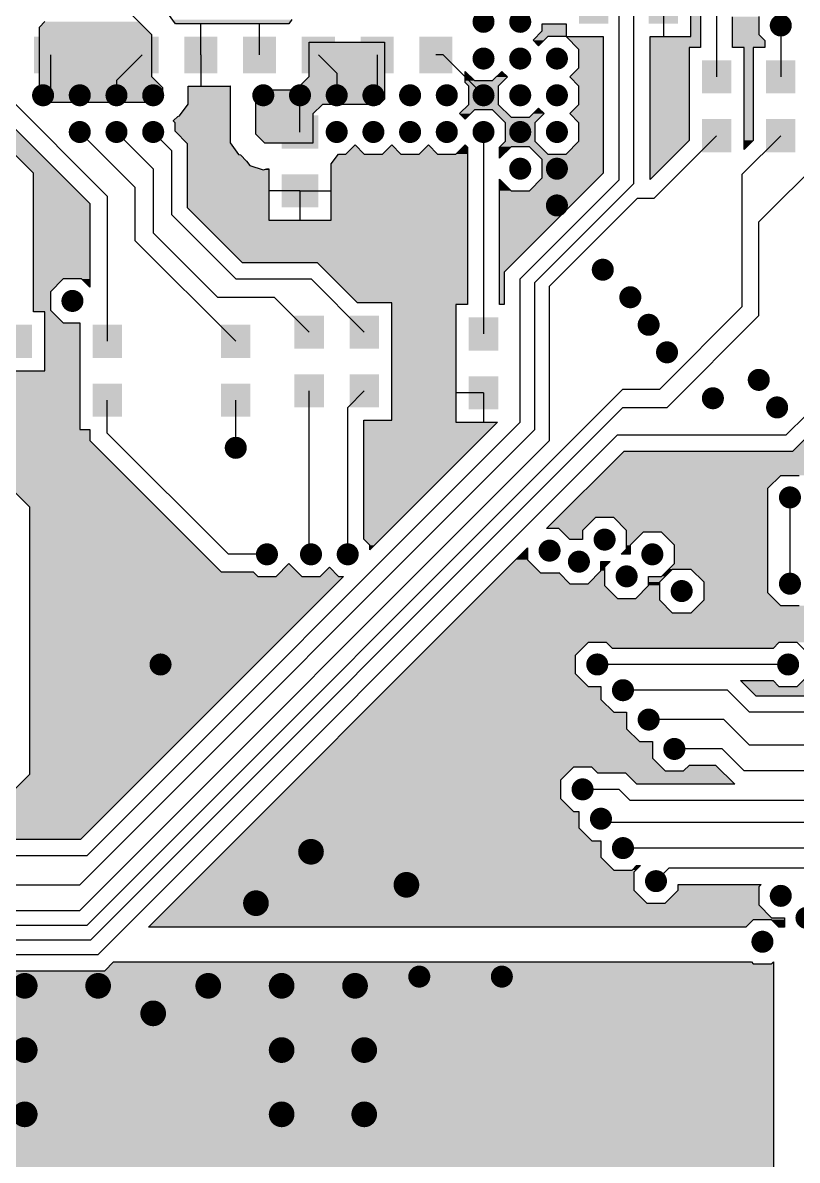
# Model space of a CAD drawing. Extents: x 295 to 953, y 10 to 290.
# Drawn here: x 683.4 to 725.6, y 116 to 178 of the extents above; entities that cross this region are included whole.
import ezdxf

# ---------------------------------------------------------------- set-up
doc = ezdxf.new("R2010")
doc.units = 0
doc.header["$LTSCALE"] = 5
doc.header["$MEASUREMENT"] = 0
doc.layers.get('0').update_dxf_attribs({"linetype": 'CONTINUOUS', "lineweight": 25})
doc.layers.add('19_SOLD_GBR', color=10, linetype='CONTINUOUS')

msp = doc.modelspace()

# ---------------------------------------------------------------- linework, layer by layer
for points, const_width in [([(708.778, 178, -1), (708.178, 178, -1)], 0.6), ([(710.778, 178, -1), (710.178, 178, -1)], 0.6), ([(724.978, 177.8, -1), (724.378, 177.8, -1)], 0.6), ([(708.778, 176, -1), (708.178, 176, -1)], 0.6), ([(710.778, 176, -1), (710.178, 176, -1)], 0.6), ([(712.778, 176, -1), (712.178, 176, -1)], 0.6), ([(684.778, 174, -1), (684.178, 174, -1)], 0.6), ([(686.778, 174, -1), (686.178, 174, -1)], 0.6), ([(688.778, 174, -1), (688.178, 174, -1)], 0.6), ([(690.778, 174, -1), (690.178, 174, -1)], 0.6), ([(696.778, 174, -1), (696.178, 174, -1)], 0.6), ([(698.778, 174, -1), (698.178, 174, -1)], 0.6), ([(700.778, 174, -1), (700.178, 174, -1)], 0.6), ([(702.778, 174, -1), (702.178, 174, -1)], 0.6), ([(704.778, 174, -1), (704.178, 174, -1)], 0.6), ([(706.778, 174, -1), (706.178, 174, -1)], 0.6), ([(708.778, 174, -1), (708.178, 174, -1)], 0.6), ([(710.778, 174, -1), (710.178, 174, -1)], 0.6), ([(712.778, 174, -1), (712.178, 174, -1)], 0.6), ([(686.778, 172, -1), (686.178, 172, -1)], 0.6), ([(688.778, 172, -1), (688.178, 172, -1)], 0.6), ([(690.778, 172, -1), (690.178, 172, -1)], 0.6), ([(700.778, 172, -1), (700.178, 172, -1)], 0.6), ([(702.778, 172, -1), (702.178, 172, -1)], 0.6), ([(704.778, 172, -1), (704.178, 172, -1)], 0.6), ([(706.778, 172, -1), (706.178, 172, -1)], 0.6), ([(708.778, 172, -1), (708.178, 172, -1)], 0.6), ([(710.778, 172, -1), (710.178, 172, -1)], 0.6), ([(712.778, 172, -1), (712.178, 172, -1)], 0.6), ([(710.778, 170, -1), (710.178, 170, -1)], 0.6), ([(712.778, 170, -1), (712.178, 170, -1)], 0.6), ([(712.778, 168, -1), (712.178, 168, -1)], 0.6), ([(715.278, 164.5, -1), (714.678, 164.5, -1)], 0.6), ([(716.778, 163, -1), (716.178, 163, -1)], 0.6), ([(686.378, 162.8, -1), (685.778, 162.8, -1)], 0.6), ([(717.778, 161.5, -1), (717.178, 161.5, -1)], 0.6), ([(718.778, 160, -1), (718.178, 160, -1)], 0.6), ([(723.778, 158.5, -1), (723.178, 158.5, -1)], 0.6), ([(721.278, 157.5, -1), (720.678, 157.5, -1)], 0.6), ([(724.778, 157, -1), (724.178, 157, -1)], 0.6), ([(695.278, 154.8, -1), (694.678, 154.8, -1)], 0.6), ([(725.478, 152.1, -1), (724.878, 152.1, -1)], 0.6), ([(715.378, 149.8, -1), (714.778, 149.8, -1)], 0.6), ([(696.978, 149, -1), (696.378, 149, -1)], 0.6), ([(699.378, 149, -1), (698.778, 149, -1)], 0.6), ([(701.378, 149, -1), (700.778, 149, -1)], 0.6), ([(712.378, 149.2, -1), (711.778, 149.2, -1)], 0.6), ([(717.978, 149, -1), (717.378, 149, -1)], 0.6), ([(713.978, 148.6, -1), (713.378, 148.6, -1)], 0.6), ([(716.578, 147.8, -1), (715.978, 147.8, -1)], 0.6), ([(719.578, 147, -1), (718.978, 147, -1)], 0.6), ([(725.478, 147.4, -1), (724.878, 147.4, -1)], 0.6), ([(691.178, 143, -1), (690.578, 143, -1)], 0.6), ([(714.978, 143, -1), (714.378, 143, -1)], 0.6), ([(725.378, 143, -1), (724.778, 143, -1)], 0.6), ([(716.378, 141.6, -1), (715.778, 141.6, -1)], 0.6), ([(717.778, 140, -1), (717.178, 140, -1)], 0.6), ([(719.178, 138.4, -1), (718.578, 138.4, -1)], 0.6), ([(714.178, 136.2, -1), (713.578, 136.2, -1)], 0.6), ([(715.178, 134.6, -1), (714.578, 134.6, -1)], 0.6), ([(699.428, 132.8, -1), (698.728, 132.8, -1)], 0.7), ([(716.378, 133, -1), (715.778, 133, -1)], 0.6), ([(704.628, 131, -1), (703.928, 131, -1)], 0.7), ([(718.178, 131.2, -1), (717.578, 131.2, -1)], 0.6), ([(724.978, 130.4, -1), (724.378, 130.4, -1)], 0.6), ([(696.428, 130, -1), (695.728, 130, -1)], 0.7), ([(726.378, 129.2, -1), (725.778, 129.2, -1)], 0.6), ([(723.978, 127.9, -1), (723.378, 127.9, -1)], 0.6), ([(705.278, 126, -1), (704.678, 126, -1)], 0.6), ([(709.778, 126, -1), (709.178, 126, -1)], 0.6), ([(683.828, 125.5, -1), (683.128, 125.5, -1)], 0.7), ([(687.828, 125.5, -1), (687.128, 125.5, -1)], 0.7), ([(693.828, 125.5, -1), (693.128, 125.5, -1)], 0.7), ([(697.828, 125.5, -1), (697.128, 125.5, -1)], 0.7), ([(701.828, 125.5, -1), (701.128, 125.5, -1)], 0.7), ([(690.828, 124, -1), (690.128, 124, -1)], 0.7), ([(683.828, 122, -1), (683.128, 122, -1)], 0.7), ([(697.828, 122, -1), (697.128, 122, -1)], 0.7), ([(702.328, 122, -1), (701.628, 122, -1)], 0.7), ([(683.828, 118.5, -1), (683.128, 118.5, -1)], 0.7), ([(697.828, 118.5, -1), (697.128, 118.5, -1)], 0.7), ([(702.328, 118.5, -1), (701.628, 118.5, -1)], 0.7)]:
    msp.add_lwpolyline(points, format="xyb", close=True, dxfattribs=dict(const_width=const_width))
for points in [[(713.678, 179.7), (713.678, 177.9), (715.278, 179.7), (715.278, 177.9)], [(717.478, 179.7), (717.478, 177.9), (719.078, 179.7), (719.078, 177.9)], [(683.978, 177.2), (683.978, 175.2), (685.778, 177.2), (685.778, 175.2)], [(688.978, 177.2), (688.978, 175.2), (690.778, 177.2), (690.778, 175.2)], [(692.178, 177.2), (692.178, 175.2), (693.978, 177.2), (693.978, 175.2)], [(695.378, 177.2), (695.378, 175.2), (697.178, 177.2), (697.178, 175.2)], [(698.578, 177.2), (698.578, 175.2), (700.378, 177.2), (700.378, 175.2)], [(701.778, 177.2), (701.778, 175.2), (703.578, 177.2), (703.578, 175.2)], [(704.978, 177.2), (704.978, 175.2), (706.778, 177.2), (706.778, 175.2)], [(720.378, 175.9), (720.378, 174.1), (721.978, 175.9), (721.978, 174.1)], [(723.878, 175.9), (723.878, 174.1), (725.478, 175.9), (725.478, 174.1)], [(697.478, 172.9), (697.478, 171.1), (699.478, 172.9), (699.478, 171.1)], [(720.378, 172.7), (720.378, 170.9), (721.978, 172.7), (721.978, 170.9)], [(723.878, 172.7), (723.878, 170.9), (725.478, 172.7), (725.478, 170.9)], [(697.478, 169.7), (697.478, 167.9), (699.478, 169.7), (699.478, 167.9)], [(698.178, 162), (698.178, 160.2), (699.778, 162), (699.778, 160.2)], [(701.178, 162), (701.178, 160.2), (702.778, 162), (702.778, 160.2)], [(707.678, 161.9), (707.678, 160.1), (709.278, 161.9), (709.278, 160.1)], [(682.278, 161.5), (682.278, 159.7), (683.878, 161.5), (683.878, 159.7)], [(687.178, 161.5), (687.178, 159.7), (688.778, 161.5), (688.778, 159.7)], [(694.178, 161.5), (694.178, 159.7), (695.778, 161.5), (695.778, 159.7)], [(698.178, 158.8), (698.178, 157), (699.778, 158.8), (699.778, 157)], [(701.178, 158.8), (701.178, 157), (702.778, 158.8), (702.778, 157)], [(707.678, 158.7), (707.678, 156.9), (709.278, 158.7), (709.278, 156.9)], [(682.278, 158.3), (682.278, 156.5), (683.878, 158.3), (683.878, 156.5)], [(687.178, 158.3), (687.178, 156.5), (688.778, 158.3), (688.778, 156.5)], [(694.178, 158.3), (694.178, 156.5), (695.778, 158.3), (695.778, 156.5)]]:
    msp.add_solid(points)
at = {"layer": '19_SOLD_GBR', "color": 7}
for p, q in [((719.778, 177.2), (719.778, 183.6)), ((715.878, 169.4), (715.878, 180.6)), ((716.678, 169.2), (716.678, 180.4)), ((687.578, 180.118), (690.378, 177.318)), ((721.178, 179.2), (721.178, 175)), ((691.698, 177.9), (691.32, 178.42)), ((718.278, 178.8), (718.278, 177.2)), ((720.302, 178.478), (720.302, 176.6)), ((684.278, 177.718), (684.578, 178.018)), ((697.876, 177.9), (691.698, 177.9)), ((693.078, 176.2), (693.078, 177.9)), ((693.078, 176.2), (693.078, 177.9)), ((696.278, 176.2), (696.278, 177.9)), ((698.036, 178.12), (697.876, 177.9)), ((711.678, 177.9), (712.978, 177.9)), ((711.678, 177.502), (711.678, 177.9)), ((712.978, 177.9), (712.978, 177.2)), ((722.054, 176.6), (722.054, 178.278)), ((723.478, 178.298), (723.478, 177.302)), ((724.678, 177.8), (724.678, 175)), ((684.278, 173.982), (684.278, 177.718)), ((690.378, 177.318), (690.378, 175.018)), ((711.176, 177), (711.678, 177.502)), ((711.98, 177.2), (711.478, 176.698)), ((712.976, 177.2), (711.98, 177.2)), ((713.678, 176.498), (712.976, 177.2)), ((712.978, 177.2), (715.002, 177.2)), ((715.002, 177.2), (715.002, 169.762)), ((717.554, 177.2), (719.778, 177.2)), ((717.554, 169.412), (717.554, 177.2)), ((723.478, 177.302), (723.802, 176.978)), ((698.978, 176.9), (703.078, 176.9)), ((698.978, 175.018), (698.978, 176.9)), ((703.078, 176.9), (703.078, 173.782)), ((711.478, 176.698), (711.176, 177)), ((719.678, 176.6), (719.678, 171.538)), ((720.302, 176.6), (719.678, 176.6)), ((722.678, 176.6), (722.054, 176.6)), ((722.678, 171.038), (722.678, 176.6)), ((723.178, 176.6), (723.178, 171.538)), ((723.802, 176.6), (723.178, 176.6)), ((723.802, 176.978), (723.802, 176.6)), ((684.878, 176.2), (684.878, 174.4)), ((689.878, 176.2), (688.478, 174.8)), ((693.078, 176.2), (693.078, 174.5)), ((693.078, 176.2), (693.078, 174.5)), ((699.478, 176.2), (700.478, 175.2)), ((702.678, 176.2), (702.678, 174)), ((706.278, 176.2), (705.878, 176.2)), ((708.478, 174), (706.278, 176.2)), ((713.678, 175.502), (713.678, 176.498)), ((713.176, 175), (713.678, 175.502)), ((688.478, 174.8), (688.478, 174)), ((690.378, 175.018), (690.978, 174.418)), ((698.26, 174.3), (698.978, 175.018)), ((700.478, 175.2), (700.478, 174)), ((707.478, 175.302), (707.98, 174.8)), ((707.478, 174.698), (707.478, 175.302)), ((707.98, 174.8), (708.976, 174.8)), ((708.976, 174.8), (709.478, 175.302)), ((709.78, 175), (709.278, 174.498)), ((709.478, 175.302), (709.78, 175)), ((713.678, 174.498), (713.176, 175)), ((684.478, 174), (684.878, 174.4)), ((690.978, 174.418), (690.978, 173.982)), ((692.378, 174.5), (694.686, 174.5)), ((692.378, 173.51), (692.378, 174.5)), ((694.686, 174.5), (694.678, 174.49)), ((694.678, 174.49), (694.678, 171.41)), ((696.078, 174.018), (696.36, 174.3)), ((696.36, 174.3), (698.26, 174.3)), ((707.678, 174.498), (707.478, 174.698)), ((707.678, 173.502), (707.678, 174.498)), ((709.278, 174.498), (709.278, 173.502)), ((713.678, 173.502), (713.678, 174.498)), ((682.478, 174), (687.978, 168.5)), ((684.66, 173.6), (684.278, 173.982)), ((690.596, 173.6), (684.66, 173.6)), ((690.978, 173.982), (690.596, 173.6)), ((691.92, 172.88), (692.378, 173.51)), ((696.078, 171.882), (696.078, 174.018)), ((698.478, 172), (698.478, 174)), ((699.696, 173.5), (699.178, 172.982)), ((702.796, 173.5), (699.696, 173.5)), ((702.678, 174), (702.478, 174)), ((703.078, 173.782), (702.796, 173.5)), ((707.176, 173), (707.678, 173.502)), ((709.278, 173.502), (709.98, 172.8)), ((713.176, 173), (713.678, 173.502)), ((691.592, 172.618), (691.822, 172.848)), ((691.822, 172.848), (691.92, 172.88)), ((699.178, 172.982), (699.178, 171.4)), ((707.478, 172.698), (707.176, 173)), ((707.98, 173.2), (707.478, 172.698)), ((708.976, 173.2), (707.98, 173.2)), ((709.678, 172.498), (708.976, 173.2)), ((710.976, 172.8), (711.478, 173.302)), ((711.78, 173), (711.278, 172.498)), ((711.478, 173.302), (711.78, 173)), ((713.678, 172.498), (713.176, 173)), ((682.328, 172.8), (687.024, 168.104)), ((691.578, 172.598), (691.592, 172.618)), ((691.678, 172.498), (691.578, 172.598)), ((691.678, 172.038), (691.678, 172.498)), ((709.678, 171.502), (709.678, 172.498)), ((709.98, 172.8), (710.976, 172.8)), ((711.278, 172.498), (711.278, 171.502)), ((713.678, 171.502), (713.678, 172.498)), ((683.954, 169.762), (681.678, 172.038)), ((686.478, 172), (689.478, 169)), ((688.478, 172), (690.478, 170)), ((690.478, 172), (691.478, 171)), ((692.354, 171.362), (691.678, 172.038)), ((696.56, 171.4), (696.078, 171.882)), ((708.478, 172), (708.478, 161)), ((721.178, 171.8), (717.778, 168.4)), ((724.678, 171.8), (722.578, 169.7)), ((728.178, 171.8), (723.478, 167.1)), ((691.478, 171), (691.478, 167.5)), ((692.354, 167.862), (692.354, 171.362)), ((694.678, 171.41), (695.136, 170.78)), ((699.178, 171.4), (696.56, 171.4)), ((700.976, 170.8), (701.478, 171.302)), ((701.478, 171.302), (701.98, 170.8)), ((702.976, 170.8), (703.478, 171.302)), ((703.478, 171.302), (703.98, 170.8)), ((704.976, 170.8), (705.478, 171.302)), ((705.478, 171.302), (705.98, 170.8)), ((706.976, 170.8), (707.478, 171.302)), ((707.478, 171.302), (707.602, 171.178)), ((707.602, 171.178), (707.602, 162.6)), ((709.354, 171.178), (709.678, 171.502)), ((709.98, 171.2), (709.354, 170.572)), ((709.354, 170.572), (709.354, 171.178)), ((710.976, 171.2), (709.98, 171.2)), ((711.678, 170.498), (710.976, 171.2)), ((711.278, 171.502), (711.98, 170.8)), ((712.976, 170.8), (713.678, 171.502)), ((719.678, 171.538), (717.554, 169.412)), ((723.178, 171.538), (722.678, 171.038)), ((695.136, 170.78), (695.232, 170.748)), ((695.232, 170.748), (695.564, 170.418)), ((695.564, 170.418), (695.736, 170.18)), ((700.178, 170.26), (700.57, 170.8)), ((700.57, 170.8), (700.976, 170.8)), ((701.98, 170.8), (702.976, 170.8)), ((703.98, 170.8), (704.976, 170.8)), ((705.98, 170.8), (706.976, 170.8)), ((711.678, 169.502), (711.678, 170.498)), ((711.98, 170.8), (712.976, 170.8)), ((683.954, 162.2), (683.954, 169.762)), ((690.478, 170), (690.478, 166.5)), ((695.736, 170.18), (696.478, 169.938)), ((696.478, 169.938), (696.668, 170)), ((696.668, 170), (696.778, 170)), ((696.778, 170), (696.778, 167.2)), ((700.178, 167.2), (700.178, 170.26)), ((715.002, 169.762), (709.602, 164.362)), ((709.354, 169.428), (709.98, 168.8)), ((709.354, 162.6), (709.354, 169.428)), ((715.878, 169.4), (710.478, 164)), ((710.976, 168.8), (711.678, 169.502)), ((716.678, 169.2), (711.278, 163.8)), ((722.578, 162.5), (722.578, 169.7)), ((689.478, 169), (689.478, 166.1)), ((698.478, 168.8), (696.778, 168.8)), ((698.478, 168.8), (698.478, 167.2)), ((698.478, 168.8), (700.178, 168.8)), ((709.98, 168.8), (710.976, 168.8)), ((687.024, 168.104), (687.024, 163.552)), ((687.978, 168.5), (687.978, 160.6)), ((716.878, 168.4), (712.078, 163.6)), ((716.878, 168.4), (717.778, 168.4)), ((694.978, 164), (691.478, 167.5)), ((695.34, 164.876), (692.354, 167.862)), ((696.778, 167.2), (700.178, 167.2)), ((723.478, 162), (723.478, 167.1)), ((694.978, 160.6), (689.478, 166.1)), ((693.978, 163), (690.478, 166.5)), ((699.44, 164.876), (695.34, 164.876)), ((701.616, 162.7), (699.44, 164.876)), ((709.602, 164.362), (709.602, 162.6)), ((685.58, 164), (684.878, 163.298)), ((686.576, 164), (685.58, 164)), ((687.024, 163.552), (686.576, 164)), ((694.978, 164), (699.078, 164)), ((701.978, 161.1), (699.078, 164)), ((710.478, 156.2), (710.478, 164)), ((711.278, 155.8), (711.278, 163.8)), ((712.078, 155.2), (712.078, 163.6)), ((684.878, 163.298), (684.878, 162.302)), ((693.978, 163), (697.078, 163)), ((698.978, 161.1), (697.078, 163)), ((703.478, 162.7), (701.616, 162.7)), ((703.478, 156.3), (703.478, 162.7)), ((706.978, 162.6), (706.978, 156.2)), ((707.602, 162.6), (706.978, 162.6)), ((709.602, 162.6), (709.354, 162.6)), ((722.578, 162.5), (718.078, 158)), ((684.578, 162.2), (683.954, 162.2)), ((684.578, 159), (684.578, 162.2)), ((684.878, 162.302), (685.58, 161.6)), ((723.478, 162), (718.478, 157)), ((685.58, 161.6), (686.478, 161.6)), ((686.478, 161.6), (686.478, 155.8)), ((682.154, 159), (684.578, 159)), ((716.078, 158), (686.878, 128.8)), ((716.078, 158), (718.078, 158)), ((687.978, 155.6), (687.978, 157.4)), ((694.978, 154.8), (694.978, 157.4)), ((698.978, 149), (698.978, 157.9)), ((701.978, 157.9), (701.078, 157)), ((708.478, 157.8), (706.978, 157.8)), ((708.478, 157.8), (708.478, 156.2)), ((716.078, 157), (687.078, 128)), ((701.078, 149), (701.078, 157)), ((716.078, 157), (718.478, 157)), ((710.478, 156.2), (686.878, 132.6)), ((701.954, 156.3), (703.478, 156.3)), ((701.954, 149.822), (701.954, 156.3)), ((709.24, 156.2), (702.278, 149.238)), ((706.978, 156.2), (709.24, 156.2)), ((726.078, 156.6), (724.978, 155.5)), ((725.34, 154.624), (726.954, 156.238)), ((711.278, 155.8), (686.478, 131)), ((686.478, 155.8), (687.024, 155.8)), ((687.024, 155.8), (687.024, 155.204)), ((715.778, 155.5), (687.478, 127.2)), ((687.978, 155.6), (694.578, 149)), ((715.778, 155.5), (724.978, 155.5)), ((712.078, 155.2), (686.478, 129.6)), ((687.024, 155.204), (694.182, 148.046)), ((711.916, 150.4), (716.14, 154.624)), ((716.14, 154.624), (725.34, 154.624)), ((683.754, 151.562), (682.154, 153.162)), ((723.978, 152.598), (724.68, 153.3)), ((724.68, 153.3), (725.676, 153.3)), ((723.978, 146.902), (723.978, 152.598)), ((725.178, 152.1), (725.178, 147.4)), ((683.754, 137.028), (683.754, 151.562)), ((714.58, 151), (713.878, 150.298)), ((715.576, 151), (714.58, 151)), ((716.278, 150.298), (715.576, 151)), ((712.576, 150.4), (711.916, 150.4)), ((713.178, 149.798), (712.576, 150.4)), ((713.878, 150.298), (713.878, 149.8)), ((716.278, 149.302), (716.278, 150.298)), ((717.18, 150.2), (716.478, 149.498)), ((718.176, 150.2), (717.18, 150.2)), ((718.878, 149.498), (718.176, 150.2)), ((690.216, 128.7), (710.878, 149.362)), ((702.278, 149.498), (701.954, 149.822)), ((702.278, 149.238), (702.278, 149.498)), ((710.878, 149.362), (710.878, 148.702)), ((713.18, 149.8), (713.178, 149.798)), ((713.878, 149.8), (713.18, 149.8)), ((715.976, 149), (716.278, 149.302)), ((716.478, 149.498), (716.478, 149)), ((718.878, 148.502), (718.878, 149.498)), ((696.678, 149), (694.578, 149)), ((699.078, 149), (698.978, 149)), ((710.878, 148.702), (711.58, 148)), ((716.478, 149), (715.976, 149)), ((697.176, 147.8), (697.878, 148.502)), ((697.878, 148.502), (698.58, 147.8)), ((699.576, 147.8), (700.078, 148.302)), ((700.078, 148.302), (700.58, 147.8)), ((714.176, 147.4), (714.878, 148.102)), ((714.878, 148.6), (715.38, 148.6)), ((714.878, 148.102), (714.878, 148.6)), ((715.38, 148.6), (715.078, 148.298)), ((715.078, 148.298), (715.078, 147.302)), ((718.078, 147.498), (718.78, 148.2)), ((718.176, 147.8), (718.878, 148.502)), ((718.78, 148.2), (719.776, 148.2)), ((719.776, 148.2), (720.478, 147.498)), ((700.84, 147.8), (686.516, 133.476)), ((694.182, 148.046), (695.934, 148.046)), ((695.934, 148.046), (696.18, 147.8)), ((696.18, 147.8), (697.176, 147.8)), ((698.58, 147.8), (699.576, 147.8)), ((700.58, 147.8), (700.84, 147.8)), ((711.58, 148), (712.576, 148)), ((712.576, 148), (712.578, 148.002)), ((712.578, 148.002), (713.18, 147.4)), ((717.478, 147.8), (718.176, 147.8)), ((717.478, 147.302), (717.478, 147.8)), ((718.078, 146.502), (718.078, 147.498)), ((720.478, 147.498), (720.478, 146.502)), ((713.18, 147.4), (714.176, 147.4)), ((715.078, 147.302), (715.78, 146.6)), ((716.776, 146.6), (717.478, 147.302)), ((724.68, 146.2), (723.978, 146.902)), ((715.78, 146.6), (716.776, 146.6)), ((718.78, 145.8), (718.078, 146.502)), ((720.478, 146.502), (719.776, 145.8)), ((719.776, 145.8), (718.78, 145.8)), ((725.676, 146.2), (724.68, 146.2)), ((714.18, 144.2), (713.478, 143.498)), ((715.176, 144.2), (714.18, 144.2)), ((715.5, 143.876), (715.176, 144.2)), ((724.256, 143.876), (715.5, 143.876)), ((724.58, 144.2), (724.256, 143.876)), ((725.576, 144.2), (724.58, 144.2)), ((726.278, 143.498), (725.576, 144.2)), ((713.478, 143.498), (713.478, 142.502)), ((713.478, 142.502), (714.18, 141.8)), ((725.078, 143), (714.678, 143)), ((725.576, 141.8), (726.278, 142.502)), ((722.49, 142.124), (724.256, 142.124)), ((723.34, 141.276), (722.49, 142.124)), ((724.256, 142.124), (724.58, 141.8)), ((714.18, 141.8), (714.878, 141.8)), ((714.878, 141.8), (714.878, 141.102)), ((721.778, 141.6), (716.078, 141.6)), ((721.778, 141.6), (722.978, 140.4)), ((726.256, 141.276), (723.34, 141.276)), ((724.58, 141.8), (725.576, 141.8)), ((714.878, 141.102), (715.58, 140.4)), ((715.58, 140.4), (716.278, 140.4)), ((716.278, 140.4), (716.278, 139.502)), ((727.078, 140.4), (722.978, 140.4)), ((716.278, 139.502), (716.98, 138.8)), ((721.578, 140), (717.478, 140)), ((721.578, 140), (722.978, 138.6)), ((716.98, 138.8), (717.678, 138.8)), ((717.678, 138.8), (717.678, 137.902)), ((721.478, 138.4), (718.878, 138.4)), ((721.478, 138.4), (722.678, 137.2)), ((730.678, 138.6), (722.978, 138.6)), ((717.678, 137.902), (718.38, 137.2)), ((682.078, 135.352), (683.754, 137.028)), ((713.38, 137.4), (712.678, 136.698)), ((714.376, 137.4), (713.38, 137.4)), ((714.7, 137.076), (714.376, 137.4)), ((716.24, 137.076), (714.7, 137.076)), ((716.84, 136.476), (716.24, 137.076)), ((718.38, 137.2), (719.376, 137.2)), ((719.376, 137.2), (719.7, 137.524)), ((719.7, 137.524), (721.116, 137.524)), ((721.116, 137.524), (722.166, 136.476)), ((729.678, 137.2), (722.678, 137.2)), ((712.678, 136.698), (712.678, 135.702)), ((722.166, 136.476), (716.84, 136.476)), ((712.678, 135.702), (713.38, 135)), ((715.878, 136.2), (713.878, 136.2)), ((715.878, 136.2), (716.478, 135.6)), ((730.878, 135.6), (716.478, 135.6)), ((713.38, 135), (713.678, 135)), ((713.678, 135), (713.678, 134.102)), ((714.878, 134.6), (715.078, 134.4)), ((713.678, 134.102), (714.38, 133.4)), ((731.278, 134.4), (715.078, 134.4)), ((686.516, 133.476), (670.502, 133.476)), ((714.38, 133.4), (714.878, 133.4)), ((714.878, 133.4), (714.878, 132.502)), ((660.678, 132.6), (686.878, 132.6)), ((731.878, 133), (716.078, 133)), ((714.878, 132.502), (715.58, 131.8)), ((716.576, 131.8), (716.822, 132.046)), ((717.026, 132.046), (716.678, 131.698)), ((716.822, 132.046), (717.026, 132.046)), ((715.58, 131.8), (716.576, 131.8)), ((716.678, 131.698), (716.678, 130.702)), ((717.878, 131.2), (718.578, 131.9)), ((732.778, 131.9), (718.578, 131.9)), ((666.478, 131), (686.478, 131)), ((719.078, 131.024), (723.606, 131.024)), ((719.078, 130.702), (719.078, 131.024)), ((723.606, 131.024), (723.478, 130.898)), ((723.478, 130.898), (723.478, 129.902)), ((716.678, 130.702), (717.38, 130)), ((718.376, 130), (719.078, 130.702)), ((662.078, 129.6), (686.478, 129.6)), ((717.38, 130), (718.376, 130)), ((723.478, 129.902), (724.18, 129.2)), ((723.18, 129.1), (722.78, 128.7)), ((724.176, 129.1), (723.18, 129.1)), ((724.576, 128.7), (724.176, 129.1)), ((724.18, 129.2), (724.878, 129.2)), ((724.878, 129.2), (724.878, 128.702)), ((661.878, 128.8), (686.878, 128.8)), ((722.78, 128.7), (690.216, 128.7)), ((724.88, 128.7), (724.576, 128.7)), ((724.878, 128.702), (724.88, 128.7)), ((661.478, 128), (687.078, 128)), ((660.578, 127.2), (687.478, 127.2)), ((687.84, 126.324), (688.316, 126.8)), ((688.316, 126.8), (723.08, 126.8)), ((723.08, 126.8), (723.18, 126.7)), ((723.18, 126.7), (724.176, 126.7)), ((724.176, 126.7), (724.276, 126.8)), ((724.276, 126.8), (724.278, 126.8)), ((724.278, 126.8), (724.278, 81.2)), ((660.216, 126.324), (687.84, 126.324))]:
    msp.add_line(p, q, dxfattribs=at)
for points in [[(720.302, 177.2), (720.302, 178.478), (719.778, 177.2), (719.778, 178.478)], [(689.978, 177.718), (689.678, 178.018), (684.278, 177.718), (684.578, 178.018)], [(697.876, 177.9), (698.036, 178.12), (691.698, 177.9), (691.538, 178.12)], [(712.978, 177.502), (712.978, 177.9), (711.678, 177.502), (711.678, 177.9)], [(712.978, 177.9), (712.978, 177.9), (711.678, 177.9), (712.978, 177.9)], [(723.478, 177.302), (723.478, 178.278), (722.054, 177.302), (722.054, 178.278)], [(690.378, 177.318), (689.978, 177.718), (684.278, 177.318), (684.278, 177.718)], [(690.378, 175.018), (690.378, 177.318), (684.278, 175.018), (684.278, 177.318)], [(711.78, 177), (711.98, 177.2), (711.176, 177), (711.376, 177.2)], [(712.978, 177.2), (712.978, 177.502), (711.376, 177.2), (711.678, 177.502)], [(715.002, 177.2), (715.002, 177.2), (712.976, 177.2), (711.98, 177.2)], [(715.002, 176.498), (715.002, 177.2), (713.678, 176.498), (712.976, 177.2)], [(720.302, 176.6), (720.302, 177.2), (717.554, 176.6), (717.554, 177.2)], [(720.302, 177.2), (720.302, 177.2), (717.554, 177.2), (719.778, 177.2)], [(723.802, 176.978), (723.478, 177.302), (722.054, 176.978), (722.054, 177.302)], [(703.078, 175.018), (703.078, 176.9), (698.978, 175.018), (698.978, 176.9)], [(703.078, 176.9), (703.078, 176.9), (698.978, 176.9), (703.078, 176.9)], [(711.478, 176.698), (711.78, 177), (711.478, 176.698), (711.176, 177)], [(719.678, 171.538), (719.678, 176.6), (717.554, 171.538), (717.554, 176.6)], [(723.802, 176.6), (723.802, 176.978), (722.054, 176.6), (722.054, 176.978)], [(723.178, 176.6), (723.178, 176.6), (722.678, 176.6), (722.054, 176.6)], [(723.178, 171.538), (723.178, 176.6), (722.678, 171.538), (722.678, 176.6)], [(715.002, 175.502), (715.002, 176.498), (713.678, 175.502), (713.678, 176.498)], [(715.002, 175), (715.002, 175.502), (713.176, 175), (713.678, 175.502)], [(690.978, 174.418), (690.378, 175.018), (684.278, 174.418), (684.278, 175.018)], [(703.078, 174.3), (703.078, 175.018), (698.26, 174.3), (698.978, 175.018)], [(707.98, 174.8), (707.478, 175.302), (707.478, 174.8), (707.478, 175.302)], [(709.478, 174.698), (709.58, 174.8), (707.478, 174.698), (707.478, 174.8)], [(709.58, 174.8), (709.78, 175), (708.976, 174.8), (709.176, 175)], [(709.78, 175), (709.478, 175.302), (709.176, 175), (709.478, 175.302)], [(715.002, 174.498), (715.002, 175), (713.678, 174.498), (713.176, 175)], [(690.978, 173.982), (690.978, 174.418), (684.278, 173.982), (684.278, 174.418)], [(694.678, 174.49), (694.685, 174.5), (692.378, 174.49), (692.378, 174.5)], [(694.685, 174.5), (694.685, 174.5), (692.378, 174.5), (694.685, 174.5)], [(694.678, 173.51), (694.678, 174.49), (692.378, 173.51), (692.378, 174.49)], [(703.078, 174.018), (703.078, 174.3), (696.078, 174.018), (696.36, 174.3)], [(703.078, 174.3), (703.078, 174.3), (696.36, 174.3), (698.26, 174.3)], [(709.278, 174.498), (709.478, 174.698), (707.678, 174.498), (707.478, 174.698)], [(709.278, 173.502), (709.278, 174.498), (707.678, 173.502), (707.678, 174.498)], [(715.002, 173.502), (715.002, 174.498), (713.678, 173.502), (713.678, 174.498)], [(690.596, 173.6), (690.978, 173.982), (684.66, 173.6), (684.278, 173.982)], [(694.678, 172.88), (694.678, 173.51), (691.92, 172.88), (692.378, 173.51)], [(703.078, 173.782), (703.078, 174.018), (696.078, 173.782), (696.078, 174.018)], [(702.796, 173.5), (703.078, 173.782), (696.078, 173.5), (696.078, 173.782)], [(699.178, 172.982), (699.696, 173.5), (696.078, 172.982), (696.078, 173.5)], [(709.58, 173.2), (709.278, 173.502), (707.376, 173.2), (707.678, 173.502)], [(715.002, 173), (715.002, 173.502), (713.176, 173), (713.678, 173.502)], [(694.678, 172.618), (694.678, 172.848), (691.592, 172.618), (691.822, 172.848)], [(694.678, 172.848), (694.678, 172.88), (691.822, 172.848), (691.92, 172.88)], [(699.178, 171.882), (699.178, 172.982), (696.078, 171.882), (696.078, 172.982)], [(707.78, 173), (707.98, 173.2), (707.176, 173), (707.376, 173.2)], [(707.478, 172.698), (707.78, 173), (707.478, 172.698), (707.176, 173)], [(709.58, 173.2), (709.58, 173.2), (708.976, 173.2), (707.98, 173.2)], [(709.98, 172.8), (709.58, 173.2), (709.376, 172.8), (708.976, 173.2)], [(711.58, 172.8), (711.78, 173), (710.976, 172.8), (711.176, 173)], [(711.78, 173), (711.478, 173.302), (711.176, 173), (711.478, 173.302)], [(715.002, 172.498), (715.002, 173), (713.678, 172.498), (713.176, 173)], [(694.678, 172.598), (694.678, 172.618), (691.578, 172.598), (691.592, 172.618)], [(694.678, 172.498), (694.678, 172.598), (691.678, 172.498), (691.578, 172.598)], [(694.678, 172.038), (694.678, 172.498), (691.678, 172.038), (691.678, 172.498)], [(711.278, 172.498), (711.58, 172.8), (709.678, 172.498), (709.376, 172.8)], [(711.278, 171.502), (711.278, 172.498), (709.678, 171.502), (709.678, 172.498)], [(715.002, 171.502), (715.002, 172.498), (713.678, 171.502), (713.678, 172.498)], [(685.366, 169.762), (683.09, 172.038), (683.954, 169.762), (681.678, 172.038)], [(694.678, 171.41), (694.678, 172.038), (692.306, 171.41), (691.678, 172.038)], [(699.178, 171.4), (699.178, 171.882), (696.56, 171.4), (696.078, 171.882)], [(694.712, 171.362), (694.678, 171.41), (692.354, 171.362), (692.306, 171.41)], [(695.136, 170.78), (694.712, 171.362), (692.354, 170.78), (692.354, 171.362)], [(701.98, 170.8), (701.478, 171.302), (700.976, 170.8), (701.478, 171.302)], [(703.98, 170.8), (703.478, 171.302), (702.976, 170.8), (703.478, 171.302)], [(705.98, 170.8), (705.478, 171.302), (704.976, 170.8), (705.478, 171.302)], [(707.602, 170.8), (707.602, 171.178), (706.976, 170.8), (707.354, 171.178)], [(707.602, 171.178), (707.478, 171.302), (707.354, 171.178), (707.478, 171.302)], [(709.958, 171.178), (709.98, 171.2), (709.354, 171.178), (709.376, 171.2)], [(709.354, 170.572), (709.958, 171.178), (709.354, 170.572), (709.354, 171.178)], [(711.58, 171.2), (711.278, 171.502), (709.376, 171.2), (709.678, 171.502)], [(711.58, 171.2), (711.58, 171.2), (710.976, 171.2), (709.98, 171.2)], [(711.98, 170.8), (711.58, 171.2), (711.376, 170.8), (710.976, 171.2)], [(715.002, 170.8), (715.002, 171.502), (712.976, 170.8), (713.678, 171.502)], [(717.554, 169.412), (719.678, 171.538), (717.554, 169.412), (717.554, 171.538)], [(722.678, 171.038), (723.178, 171.538), (722.678, 171.038), (722.678, 171.538)], [(695.232, 170.748), (695.136, 170.78), (692.354, 170.748), (692.354, 170.78)], [(695.564, 170.418), (695.232, 170.748), (692.354, 170.418), (692.354, 170.748)], [(695.736, 170.18), (695.564, 170.418), (692.354, 170.18), (692.354, 170.418)], [(707.602, 170.26), (707.602, 170.8), (700.178, 170.26), (700.57, 170.8)], [(707.602, 170.8), (707.602, 170.8), (700.57, 170.8), (700.976, 170.8)], [(715.002, 170.498), (715.002, 170.8), (711.678, 170.498), (711.376, 170.8)], [(715.002, 169.762), (715.002, 170.498), (711.678, 169.762), (711.678, 170.498)], [(687.024, 168.104), (685.366, 169.762), (683.954, 168.104), (683.954, 169.762)], [(696.478, 169.938), (695.736, 170.18), (692.354, 169.938), (692.354, 170.18)], [(696.778, 167.862), (696.778, 169.938), (692.354, 167.862), (692.354, 169.938)], [(696.778, 169.938), (696.778, 170), (696.478, 169.938), (696.668, 170)], [(707.602, 167.2), (707.602, 170.26), (700.178, 167.2), (700.178, 170.26)], [(714.742, 169.502), (715.002, 169.762), (711.678, 169.502), (711.678, 169.762)], [(709.98, 168.8), (709.354, 169.428), (709.354, 168.8), (709.354, 169.428)], [(714.04, 168.8), (714.742, 169.502), (710.976, 168.8), (711.678, 169.502)], [(709.602, 164.362), (714.04, 168.8), (709.354, 164.362), (709.354, 168.8)], [(687.024, 164), (687.024, 168.104), (683.954, 164), (683.954, 168.104)], [(696.778, 167.2), (696.778, 167.862), (693.016, 167.2), (692.354, 167.862)], [(707.602, 164.876), (707.602, 167.2), (695.34, 164.876), (693.016, 167.2)], [(707.602, 164.876), (707.602, 164.876), (699.44, 164.876), (695.34, 164.876)], [(707.602, 162.7), (707.602, 164.876), (701.616, 162.7), (699.44, 164.876)], [(709.602, 162.6), (709.602, 164.362), (709.354, 162.6), (709.354, 164.362)], [(684.878, 163.298), (685.58, 164), (683.954, 163.298), (683.954, 164)], [(687.024, 164), (687.024, 164), (686.576, 164), (685.58, 164)], [(687.024, 163.552), (687.024, 164), (687.024, 163.552), (686.576, 164)], [(684.878, 162.302), (684.878, 163.298), (683.954, 162.302), (683.954, 163.298)], [(707.602, 162.7), (707.602, 162.7), (703.478, 162.7), (701.616, 162.7)], [(707.602, 162.6), (707.602, 162.7), (703.478, 162.6), (703.478, 162.7)], [(706.978, 156.3), (706.978, 162.6), (703.478, 156.3), (703.478, 162.6)], [(684.98, 162.2), (684.878, 162.302), (683.954, 162.2), (683.954, 162.302)], [(684.98, 162.2), (684.98, 162.2), (684.578, 162.2), (683.954, 162.2)], [(685.58, 161.6), (684.98, 162.2), (684.578, 161.6), (684.578, 162.2)], [(686.478, 159), (686.478, 161.6), (684.578, 159), (684.578, 161.6)], [(686.478, 155.8), (686.478, 159), (682.154, 155.8), (682.154, 159)], [(686.478, 159), (686.478, 159), (682.154, 159), (684.578, 159)], [(706.978, 156.2), (706.978, 156.3), (701.954, 156.2), (701.954, 156.3)], [(706.978, 156.3), (706.978, 156.3), (701.954, 156.3), (703.478, 156.3)], [(702.862, 149.822), (709.239, 156.2), (701.954, 149.822), (701.954, 156.2)], [(687.024, 155.204), (687.024, 155.8), (682.154, 155.204), (682.154, 155.8)], [(731.404, 154.624), (732.78, 156), (725.34, 154.624), (726.716, 156)], [(689.066, 153.162), (687.024, 155.204), (682.154, 153.162), (682.154, 155.204)], [(730.08, 153.3), (731.404, 154.624), (714.816, 153.3), (716.14, 154.624)], [(731.404, 154.624), (731.404, 154.624), (724.68, 154.624), (725.34, 154.624)], [(690.666, 151.562), (689.066, 153.162), (683.754, 151.562), (682.154, 153.162)], [(723.978, 152.598), (724.68, 153.3), (714.114, 152.598), (714.816, 153.3)], [(730.08, 153.3), (730.08, 153.3), (725.676, 153.3), (724.68, 153.3)], [(723.978, 151), (723.978, 152.598), (712.516, 151), (714.114, 152.598)], [(694.182, 148.046), (690.666, 151.562), (683.754, 148.046), (683.754, 151.562)], [(713.98, 150.4), (714.58, 151), (711.916, 150.4), (712.516, 151)], [(723.978, 151), (723.978, 151), (715.576, 151), (714.58, 151)], [(723.978, 150.298), (723.978, 151), (716.278, 150.298), (715.576, 151)], [(713.98, 150.4), (713.98, 150.4), (712.576, 150.4), (711.916, 150.4)], [(713.878, 150.298), (713.98, 150.4), (712.678, 150.298), (712.576, 150.4)], [(713.878, 149.8), (713.878, 150.298), (713.176, 149.8), (712.678, 150.298)], [(723.978, 150.2), (723.978, 150.298), (716.278, 150.2), (716.278, 150.298)], [(716.478, 149.498), (717.18, 150.2), (716.278, 149.498), (716.278, 150.2)], [(723.978, 150.2), (723.978, 150.2), (718.176, 150.2), (717.18, 150.2)], [(723.978, 149.498), (723.978, 150.2), (718.878, 149.498), (718.176, 150.2)], [(702.538, 149.498), (702.862, 149.822), (702.278, 149.498), (701.954, 149.822)], [(702.278, 149.238), (702.538, 149.498), (702.278, 149.238), (702.278, 149.498)], [(710.878, 148.702), (710.877, 149.362), (710.218, 148.702), (710.877, 149.362)], [(713.178, 149.798), (713.18, 149.8), (713.178, 149.798), (713.176, 149.8)], [(716.478, 149), (716.478, 149.302), (715.976, 149), (716.278, 149.302)], [(716.478, 149.302), (716.478, 149.498), (716.278, 149.302), (716.278, 149.498)], [(723.978, 148.502), (723.978, 149.498), (718.878, 148.502), (718.878, 149.498)], [(711.58, 148), (710.878, 148.702), (709.516, 148), (710.218, 148.702)], [(698.58, 147.8), (697.878, 148.502), (697.176, 147.8), (697.878, 148.502)], [(700.58, 147.8), (700.078, 148.302), (699.576, 147.8), (700.078, 148.302)], [(715.078, 147.4), (715.078, 148.102), (714.176, 147.4), (714.878, 148.102)], [(715.078, 148.298), (715.379, 148.6), (714.878, 148.298), (714.878, 148.6)], [(715.379, 148.6), (715.379, 148.6), (714.878, 148.6), (715.379, 148.6)], [(715.078, 148.102), (715.078, 148.298), (714.878, 148.102), (714.878, 148.298)], [(718.38, 147.8), (718.78, 148.2), (718.176, 147.8), (718.574, 148.2)], [(723.978, 148.2), (723.978, 148.406), (718.574, 148.2), (718.78, 148.406)], [(723.978, 148.406), (723.978, 148.502), (718.78, 148.406), (718.878, 148.502)], [(723.978, 148.2), (723.978, 148.2), (719.776, 148.2), (718.78, 148.2)], [(723.978, 147.498), (723.978, 148.2), (720.478, 147.498), (719.776, 148.2)], [(696.18, 147.8), (695.934, 148.046), (683.754, 147.8), (683.754, 148.046)], [(690.068, 137.028), (700.839, 147.8), (683.754, 137.028), (683.754, 147.8)], [(713.18, 147.4), (712.579, 148), (708.916, 147.4), (709.516, 148)], [(712.579, 148), (712.578, 148.002), (712.576, 148), (712.578, 148.002)], [(718.078, 147.498), (718.38, 147.8), (717.478, 147.498), (717.478, 147.8)], [(718.38, 147.8), (718.38, 147.8), (717.478, 147.8), (718.176, 147.8)], [(718.078, 147.302), (718.078, 147.498), (717.478, 147.302), (717.478, 147.498)], [(723.978, 146.902), (723.978, 147.498), (720.478, 146.902), (720.478, 147.498)], [(715.78, 146.6), (715.078, 147.302), (708.116, 146.6), (708.818, 147.302)], [(715.078, 147.302), (715.078, 147.4), (708.818, 147.302), (708.916, 147.4)], [(718.078, 146.6), (718.078, 147.302), (716.776, 146.6), (717.478, 147.302)], [(724.378, 146.502), (723.978, 146.902), (720.478, 146.502), (720.478, 146.902)], [(718.78, 145.8), (718.078, 146.502), (707.316, 145.8), (708.018, 146.502)], [(718.078, 146.502), (718.078, 146.6), (708.018, 146.502), (708.116, 146.6)], [(724.68, 146.2), (724.378, 146.502), (720.176, 146.2), (720.478, 146.502)], [(726.478, 144.898), (727.18, 145.6), (706.414, 144.898), (707.116, 145.6)], [(728.178, 145.6), (728.178, 145.8), (707.116, 145.6), (707.316, 145.8)], [(728.178, 145.8), (728.178, 146.2), (719.776, 145.8), (720.176, 146.2)], [(726.478, 144.2), (726.478, 144.898), (705.716, 144.2), (706.414, 144.898)], [(713.478, 143.498), (714.18, 144.2), (705.014, 143.498), (705.716, 144.2)], [(724.58, 144.2), (724.58, 144.2), (715.176, 144.2), (714.18, 144.2)], [(724.256, 143.876), (724.58, 144.2), (715.5, 143.876), (715.176, 144.2)], [(726.478, 144.2), (726.478, 144.2), (725.576, 144.2), (724.58, 144.2)], [(713.478, 142.502), (713.478, 143.498), (704.018, 142.502), (705.014, 143.498)], [(714.18, 141.8), (713.478, 142.502), (703.316, 141.8), (704.018, 142.502)], [(724.58, 141.8), (724.256, 142.124), (722.814, 141.8), (722.49, 142.124)], [(724.256, 142.124), (724.256, 142.124), (722.49, 142.124), (724.256, 142.124)], [(752.278, 141.8), (752.278, 142.362), (725.576, 141.8), (726.138, 142.362)], [(714.878, 141.102), (714.878, 141.8), (702.618, 141.102), (703.316, 141.8)], [(752.278, 141.6), (752.278, 141.8), (723.015, 141.6), (722.814, 141.8)], [(726.256, 141.276), (726.58, 141.6), (723.34, 141.276), (723.015, 141.6)], [(715.58, 140.4), (714.878, 141.102), (701.916, 140.4), (702.618, 141.102)], [(716.278, 139.502), (716.278, 140.4), (701.018, 139.502), (701.916, 140.4)], [(716.98, 138.8), (716.278, 139.502), (700.316, 138.8), (701.018, 139.502)], [(717.678, 137.902), (717.678, 138.8), (699.418, 137.902), (700.316, 138.8)], [(718.18, 137.4), (717.678, 137.902), (698.916, 137.4), (699.418, 137.902)], [(688.392, 135.352), (690.068, 137.028), (682.078, 135.352), (683.754, 137.028)], [(712.678, 136.698), (713.38, 137.4), (698.214, 136.698), (698.916, 137.4)], [(718.18, 137.4), (718.18, 137.4), (714.376, 137.4), (713.38, 137.4)], [(718.38, 137.2), (718.18, 137.4), (714.576, 137.2), (714.376, 137.4)], [(721.564, 137.076), (721.44, 137.2), (714.7, 137.076), (714.576, 137.2)], [(721.564, 137.076), (721.564, 137.076), (716.24, 137.076), (714.7, 137.076)], [(722.165, 136.476), (721.564, 137.076), (716.839, 136.476), (716.24, 137.076)], [(721.44, 137.2), (721.116, 137.524), (719.376, 137.2), (719.7, 137.524)], [(721.116, 137.524), (721.116, 137.524), (719.7, 137.524), (721.116, 137.524)], [(712.678, 135.702), (712.678, 136.698), (697.218, 135.702), (698.214, 136.698)], [(716.84, 136.476), (722.165, 136.476), (716.84, 136.476), (716.839, 136.476)], [(713.38, 135), (712.678, 135.702), (696.516, 135), (697.218, 135.702)], [(687.932, 134.892), (688.392, 135.352), (682.078, 134.892), (682.078, 135.352)], [(687.23, 134.19), (687.932, 134.892), (681.376, 134.19), (682.078, 134.892)], [(713.678, 134.102), (713.678, 135), (695.618, 134.102), (696.516, 135)], [(686.516, 133.476), (687.09, 134.05), (670.502, 133.476), (671.078, 134.05)], [(687.09, 134.05), (687.23, 134.19), (671.078, 134.05), (671.078, 134.19)], [(714.38, 133.4), (713.678, 134.102), (694.916, 133.4), (695.618, 134.102)], [(714.878, 132.502), (714.878, 133.4), (694.018, 132.502), (694.916, 133.4)], [(715.58, 131.8), (714.878, 132.502), (693.316, 131.8), (694.018, 132.502)], [(716.78, 131.8), (717.025, 132.046), (716.576, 131.8), (716.822, 132.046)], [(717.025, 132.046), (717.025, 132.046), (716.822, 132.046), (717.025, 132.046)], [(716.678, 130.702), (716.678, 131.698), (692.218, 130.702), (693.214, 131.698)], [(716.678, 131.698), (716.78, 131.8), (693.214, 131.698), (693.316, 131.8)], [(723.478, 130.898), (723.605, 131.024), (719.078, 130.898), (719.078, 131.024)], [(723.605, 131.024), (723.605, 131.024), (719.078, 131.024), (723.605, 131.024)], [(723.478, 130.702), (723.478, 130.898), (719.078, 130.702), (719.078, 130.898)], [(717.38, 130), (716.678, 130.702), (691.516, 130), (692.218, 130.702)], [(723.478, 130), (723.478, 130.702), (718.376, 130), (719.078, 130.702)], [(724.18, 129.2), (723.478, 129.902), (690.716, 129.2), (691.418, 129.902)], [(723.478, 129.902), (723.478, 130), (691.418, 129.902), (691.516, 130)], [(722.78, 128.7), (723.18, 129.1), (690.216, 128.7), (690.616, 129.1)], [(724.878, 129.1), (724.878, 129.2), (690.616, 129.1), (690.716, 129.2)], [(724.878, 129.1), (724.878, 129.1), (724.176, 129.1), (723.18, 129.1)], [(724.878, 128.702), (724.878, 129.1), (724.574, 128.702), (724.176, 129.1)], [(724.879, 128.7), (724.878, 128.702), (724.575, 128.7), (724.574, 128.702)], [(724.576, 128.7), (724.879, 128.7), (724.576, 128.7), (724.575, 128.7)], [(724.278, 126.324), (724.278, 126.7), (687.84, 126.324), (688.216, 126.7)], [(723.18, 126.7), (723.08, 126.8), (688.216, 126.7), (688.316, 126.8)], [(723.08, 126.8), (723.08, 126.8), (688.316, 126.8), (723.08, 126.8)], [(724.278, 126.7), (724.278, 126.8), (724.176, 126.7), (724.276, 126.8)], [(724.278, 126.8), (724.278, 126.8), (724.276, 126.8), (724.278, 126.8)], [(724.278, 124.462), (724.278, 126.324), (661.834, 124.462), (659.972, 126.324)], [(724.278, 126.324), (724.278, 126.324), (674.04, 126.324), (687.84, 126.324)], [(724.278, 124.22), (724.278, 124.462), (666.22, 124.22), (665.478, 124.462)], [(724.278, 123.982), (724.278, 124.22), (666.392, 123.982), (666.22, 124.22)], [(724.278, 122.852), (724.278, 123.982), (667.522, 122.852), (666.392, 123.982)], [(724.278, 122.82), (724.278, 122.852), (667.62, 122.82), (667.522, 122.852)], [(724.278, 122.19), (724.278, 122.82), (668.078, 122.19), (667.62, 122.82)], [(724.278, 118.01), (724.278, 122.19), (668.078, 118.01), (668.078, 122.19)], [(724.278, 117.38), (724.278, 118.01), (667.62, 117.38), (668.078, 118.01)], [(724.278, 115.618), (724.278, 117.348), (665.792, 115.618), (667.522, 117.348)], [(724.278, 117.348), (724.278, 117.38), (667.522, 117.348), (667.62, 117.38)]]:
    msp.add_solid(points, dxfattribs=at)

doc.saveas('drawing.dxf')
